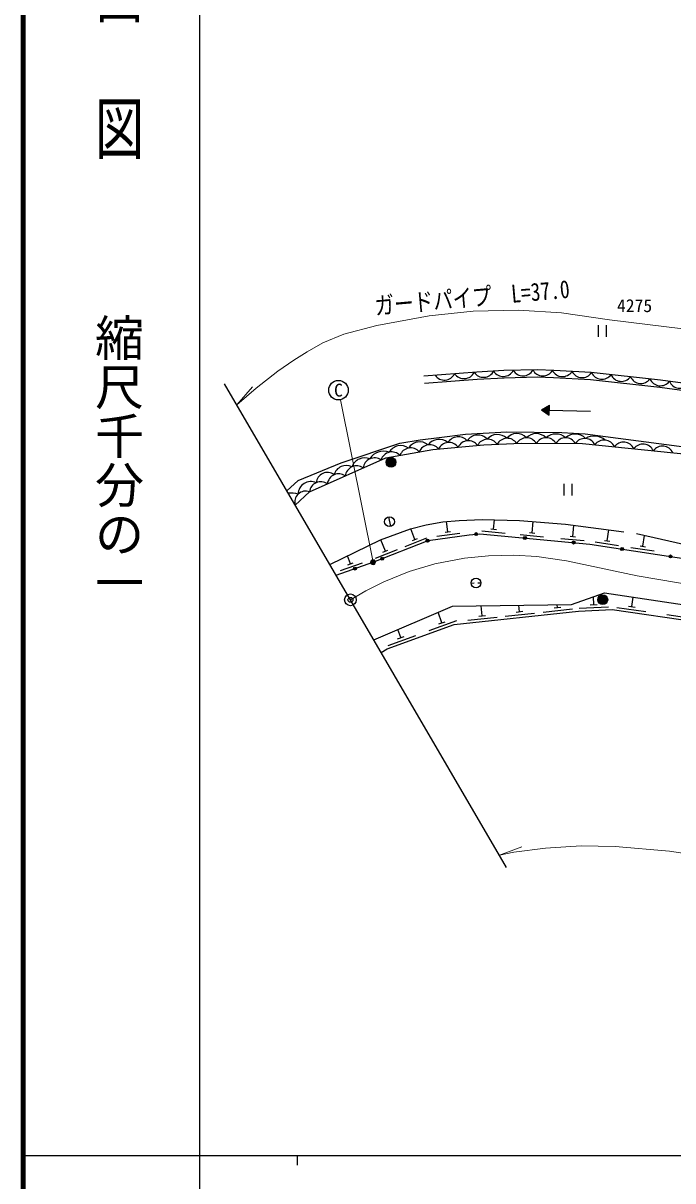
# Model space of a CAD drawing. Units: millimetres, scale not verified. Extents: x 40000 to 680000, y 20000 to 380000.
# Drawn here: x 40000 to 106362, y 202409 to 320647 of the extents above; entities that cross this region are included whole.
import ezdxf
from ezdxf.enums import TextEntityAlignment as Align

# ---------------------------------------------------------------- set-up
doc = ezdxf.new("R2010")
doc.units = ezdxf.units.MM
doc.header["$LTSCALE"] = 1000
doc.header["$PDMODE"] = 32
doc.header["$PDSIZE"] = 500
doc.linetypes.add('CHAIN', pattern=[18.5, 12, -1.5, 3.5, -1.5])
doc.linetypes.add('DASHED', pattern=[7.5, 6, -1.5])
for name, color, linetype, lineweight in [('M-BGD', 7, 'Continuous', 25), ('M-BMK', 2, 'CHAIN', 13), ('M-BMK-OTRS', 5, 'Continuous', 25), ('M-BMK-SRVR', 3, 'Continuous', 25), ('M-STR-HTXT', 7, 'Continuous', 13), ('M-STR-STRC', 7, 'Continuous', 25), ('M-TTL', 2, 'Continuous', 140), ('M-TTL-BAND', 7, 'Continuous', 25)]:
    doc.layers.add(name, color=color, linetype=linetype, lineweight=lineweight)
doc.layers.add('M-BMK-HTXT', color=7, linetype='Continuous')
doc.layers.add('M-OTRS', color=6, linetype='Continuous')
doc.styles.add('@ＭＳ ゴシック', font='')
doc.styles.add('ＭＳ ゴシック', font='')
doc.styles.get('@ＭＳ ゴシック').set_extended_font_data('@MS Gothic')
doc.styles.get('ＭＳ ゴシック').set_extended_font_data('MS Gothic')

msp = doc.modelspace()

# ---------------------------------------------------------------- hatches: boundary and pattern name
at = {"layer": 'M-BGD'}
for points in [[(93748, 281622), (92938, 281138), (93727, 280622)], [(77078, 275802, -1), (78078, 275802, -1)], [(86121, 268446, -1), (86419, 268475, -0.41421), (86284, 268311, -0.41421)], [(81178, 267738, -0.41421), (81262, 267933, -0.41421), (81457, 267849, -1)], [(91099, 268081, -1), (91398, 268053, -0.41421), (91234, 267918, -0.41421)], [(96077, 267615, -1), (96376, 267587, -0.41421), (96213, 267451, -0.41421)], [(76529, 265896, -0.41421), (76614, 266091, -0.41421), (76808, 266007, -1)], [(101032, 266963, -1), (101329, 266917, -0.41421), (101158, 266792, -0.41421)], [(105975, 266204, -1), (106271, 266158, -0.41421), (106100, 266033, -0.41421)], [(73751, 264893, -0.41421), (73843, 265084, -0.41421), (74034, 264992, -1)], [(98720, 261885, -1), (99690, 261642, -1)]]:
    msp.add_hatch(color=256, dxfattribs=at).paths.add_polyline_path(points)
at = {"layer": 'M-STR-HTXT'}
msp.add_hatch(color=256, dxfattribs=at).paths.add_polyline_path([(75959, 265706, -0.41421), (75859, 265367, -0.41421), (75520, 265468, -1)])

# ---------------------------------------------------------------- linework, layer by layer
at = {"layer": 'M-BGD'}
for p, q in [((98737, 289816), (98737, 288616)), ((99537, 289816), (99537, 288616)), ((92938, 281138), (93748, 281622)), ((93727, 280622), (93748, 281622)), ((92938, 281138), (93727, 280622)), ((93738, 281122), (97937, 281034)), ((95241, 273612), (95241, 272412)), ((96041, 273612), (96041, 272412)), ((77309, 270211), (77531, 269236)), ((83386, 268699), (83241, 269755)), ((88059, 268968), (88148, 269925)), ((91992, 268600), (92099, 269741)), ((80014, 267922), (79586, 269001)), ((82238, 268238), (84616, 268566)), ((83109, 268661), (83664, 268738)), ((86836, 268782), (89226, 268558)), ((87780, 268995), (88338, 268942)), ((90770, 268413), (93159, 268189)), ((91714, 268626), (92271, 268574)), ((96151, 268211), (96258, 269356)), ((99658, 267781), (99827, 268886)), ((77006, 266730), (76550, 267880)), ((79009, 267201), (81240, 268086)), ((79754, 267819), (80274, 268026)), ((94928, 268024), (97317, 267800)), ((95872, 268237), (96429, 268184)), ((98426, 267667), (100798, 267302)), ((99381, 267824), (99934, 267738)), ((103030, 267263), (103583, 267178)), ((103307, 267221), (103477, 268331)), ((73434, 265418), (73144, 266249)), ((76001, 266009), (78232, 266894)), ((76746, 266627), (77266, 266834)), ((102075, 267106), (104447, 266742)), ((72400, 264740), (74666, 265530)), ((73170, 265326), (73698, 265511)), ((85759, 263457), (86083, 263470)), ((86433, 263484), (86758, 263498)), ((98282, 261263), (98244, 262055)), ((102173, 261063), (102311, 262019)), ((82779, 259400), (82389, 260483)), ((86545, 260089), (87241, 260165)), ((86893, 260127), (86782, 261153)), ((89239, 260080), (92221, 260403)), ((90350, 260502), (91046, 260578)), ((90698, 260540), (90626, 261204)), ((93119, 260501), (96101, 260824)), ((94230, 260923), (94926, 260998)), ((94578, 260961), (94546, 261255)), ((96797, 260893), (99794, 261033)), ((97932, 261246), (98631, 261279)), ((100646, 260980), (103615, 260551)), ((101827, 261113), (102520, 261013)), ((105743, 260244), (108712, 259815)), ((81470, 258609), (84292, 259627)), ((82450, 259282), (83108, 259519)), ((85434, 259667), (88417, 259991)), ((77272, 257094), (80094, 258113)), ((78252, 257767), (78910, 258005)), ((78581, 257886), (78282, 258714))]:
    msp.add_line(p, q, dxfattribs=at)
for points in [[(75821, 257654), (83854, 261114), (96022, 261275), (99385, 262455), (117522, 259748), (129643, 260428), (133938, 261150), (143559, 264994), (150527, 268122), (163077, 273733), (170605, 276951), (174117, 278049), (184315, 280858), (198801, 284676), (202455, 285022), (204182, 283307), (215000, 276635)], [(113942, 283073), (113823, 283076), (111219, 283351), (107891, 283802), (105105, 284194), (98016, 284961), (94209, 285170), (92548, 285231), (89098, 285157), (86327, 285010), (80943, 284600)], [(80998, 283882), (86373, 284291), (89124, 284437), (92542, 284511), (94177, 284451), (97957, 284243), (105016, 283479), (107792, 283089), (111133, 282636), (113328, 282404)], [(66942, 272872), (68094, 273928), (72499, 275734), (78484, 277738), (80537, 278080), (82495, 278335), (85193, 278681), (89395, 278921), (95011, 278853), (97397, 278718), (111150, 276895), (112473, 276826)], [(67791, 271417), (69248, 272780), (77055, 276252), (81833, 277101), (87056, 277579), (90903, 277734), (97122, 277724), (112810, 276110)], [(71961, 264269), (75824, 265617), (81375, 267816), (85561, 268394), (86658, 268497), (97897, 267444), (109241, 265702)], [(76569, 256371), (77166, 256738), (84027, 259213), (96710, 260588), (100147, 260749), (117927, 258181), (121363, 257826), (129631, 257893), (132238, 258138), (140722, 262093), (143089, 263688)]]:
    msp.add_lwpolyline(points, dxfattribs=at)
at = {"layer": 'M-BGD', "linetype": 'DASHED'}
msp.add_lwpolyline([(71318, 265372), (76508, 267864), (79554, 268993), (81179, 269421), (82871, 269727), (84522, 269849), (86877, 269957), (90711, 269862), (95412, 269467), (102660, 268513), (110023, 266878)], dxfattribs=at)
at = {"layer": 'M-BGD'}
for centre, radius in [((77578, 275802), 500), ((77420, 269724), 500), ((86270, 268460), 150), ((81317, 267794), 150), ((91248, 268067), 150), ((96227, 267601), 150), ((76669, 265951), 150), ((101181, 266940), 150), ((106123, 266181), 150), ((73892, 264943), 150), ((86258, 263477), 500), ((99205, 261763), 500)]:
    msp.add_circle(centre, radius, dxfattribs=at)
for centre, radius, start, end in [((85027, 285501), 1160, 214.8315, 333.86112), ((87034, 285634), 1160, 213.70047, 332.73295), ((89042, 285728), 1160, 212.64747, 331.68956), ((91051, 285788), 1160, 211.71184, 330.74146), ((93076, 285786), 1160, 209.18723, 328.24716), ((95092, 285710), 1160, 207.41824, 326.44902), ((97090, 285601), 1160, 207.27801, 326.31037), ((99113, 285435), 1160, 204.30494, 323.33456), ((83032, 285350), 1160, 214.8315, 333.86112), ((101102, 285219), 1160, 204.30494, 323.33456), ((103090, 285004), 1160, 204.30494, 323.33456), ((105085, 284773), 1160, 203.46856, 322.51061), ((107078, 284511), 1160, 202.49371, 321.52339), ((80505, 276568), 1318, 49.55891, 149.13652), ((82485, 276735), 1402, 50.46707, 143.37609), ((84445, 277117), 1277, 43.66579, 146.78924), ((85475, 276843), 1160, 35.7127, 154.74232), ((86431, 277327), 1256, 40.76682, 147.71159), ((87448, 276990), 1160, 33.72193, 152.77932), ((88432, 277248), 1382, 46.17808, 139.38937), ((89436, 277086), 1160, 32.80214, 151.83177), ((90419, 277385), 1342, 42.68762, 140.12708), ((91416, 277135), 1160, 30.97466, 150.02053), ((92412, 277325), 1398, 44.36183, 136.03939), ((93410, 277142), 1160, 30.38887, 149.41849), ((94410, 277182), 1500, 48.08857, 131.71879), ((95410, 277138), 1160, 30.38887, 149.41849), ((96392, 277197), 1475, 44.41923, 131.66641), ((97368, 277073), 1158, 26.60747, 145.75219), ((98334, 276758), 1718, 49.17416, 121.13093), ((99339, 276904), 1160, 24.61164, 143.64126), ((101328, 276700), 1160, 24.61164, 143.64126), ((76802, 275311), 1622, 68.865, 148.98332), ((77662, 275707), 1150, 44.04589, 163.65218), ((78574, 276114), 1384, 54.76463, 149.15158), ((79576, 276102), 1160, 40.56316, 159.59278), ((81533, 276425), 1159, 39.06483, 158.16898), ((83483, 276661), 1160, 35.7127, 154.74232), ((103318, 276495), 1160, 24.61164, 143.64126), ((105307, 276290), 1160, 24.61164, 143.64126), ((74888, 274863), 1386, 67.80198, 160.14028), ((75883, 275086), 1160, 54.45632, 173.48594), ((71065, 273615), 1140, 52.66749, 175.27477), ((72228, 273461), 1160, 54.45632, 173.48594), ((73007, 274170), 1299, 63.62925, 164.31301), ((74056, 274274), 1160, 54.45632, 173.48594), ((69380, 272544), 1288, 64.75461, 179.54631), ((70401, 272649), 1160, 54.45632, 173.48594), ((67407, 270291), 2365, 73.16369, 97.93557), ((68850, 271745), 1109, 69.01248, 197.19353)]:
    msp.add_arc(centre, radius, start, end, dxfattribs=at)
at = {"layer": 'M-BMK'}
msp.add_lwpolyline([(73431, 261750), (74992, 262658), (76842, 263591), (79435, 264653), (82039, 265431), (85083, 266005), (87539, 266259), (90117, 266315), (92459, 266176), (95516, 265733), (102712, 264216), (109329, 263069)], dxfattribs=at)
at = {"layer": 'M-BMK-OTRS'}
msp.add_line((89378, 234419), (60552, 283823), dxfattribs=at)
at = {"layer": 'M-BMK-SRVR'}
msp.add_circle((73431, 261750), 600, dxfattribs=at)
at = {"layer": 'M-OTRS'}
msp.add_point((73431, 261750), dxfattribs=at)
at = {"layer": 'M-STR-HTXT'}
for p, q in [((61820, 281650), (63429, 283504)), ((75740, 265587), (72404, 282183)), ((88646, 235673), (90952, 236516))]:
    msp.add_line(p, q, dxfattribs=at)
for points in [[(61820, 281650), (63790, 283364), (66023, 285109), (67645, 286215), (69017, 287076), (70616, 288005), (72755, 288870), (76131, 289758), (81477, 290765), (85980, 291231), (90585, 291331), (94996, 291069), (99892, 290360), (107398, 289416), (110001, 289177)], [(88646, 235673), (90136, 235992), (93360, 236374), (97010, 236615), (100485, 236554), (106011, 236075), (110311, 235439), (119071, 233673), (124233, 233010), (127928, 233090), (138085, 234290), (146610, 236524), (153335, 238905), (158141, 241038), (162573, 243867)]]:
    msp.add_lwpolyline(points, dxfattribs=at)
msp.add_circle((75740, 265587), 250, dxfattribs=at)
at = {"layer": 'M-STR-STRC'}
msp.add_circle((72207, 283164), 1000, dxfattribs=at)
at = {"layer": 'M-TTL'}
msp.add_line((40000, 380000), (40000, 20000), dxfattribs=at)
at = {"layer": 'M-TTL-BAND'}
for p, q in [((58000, 370000), (58000, 20000)), ((40000, 205000), (579000, 205000)), ((68000, 205000), (68000, 204000))]:
    msp.add_line(p, q, dxfattribs=at)

# ---------------------------------------------------------------- texts
at = {"layer": 'M-BMK-HTXT', "style": 'ＭＳ ゴシック'}
msp.add_text('4275', height=1320, dxfattribs=at).set_placement((100659, 291796), align=Align.MIDDLE_LEFT)
at = {"layer": 'M-STR-HTXT', "style": 'ＭＳ ゴシック', "width": 0.8}
msp.add_text('ガードパイプ\u3000L=37.0', height=1833, rotation=5.034, dxfattribs=at).set_placement((85984, 291179), align=Align.BOTTOM_CENTER)
at = {"layer": 'M-STR-STRC', "style": 'ＭＳ ゴシック'}
msp.add_text('C', height=1320, dxfattribs=at).set_placement((72207, 283164), align=Align.MIDDLE_CENTER)
at = {"layer": 'M-TTL-BAND', "style": '@ＭＳ ゴシック', "width": 1.4}
msp.add_text('平  面  図', height=3666, rotation=270, dxfattribs=at).set_placement((49777, 306475), align=Align.MIDDLE_RIGHT)
at = {"layer": 'M-TTL-BAND', "style": '@ＭＳ ゴシック'}
msp.add_text('縮尺千分の一', height=3666, rotation=270, dxfattribs=at).set_placement((49777, 261030), align=Align.MIDDLE_RIGHT)

doc.saveas('drawing.dxf')
